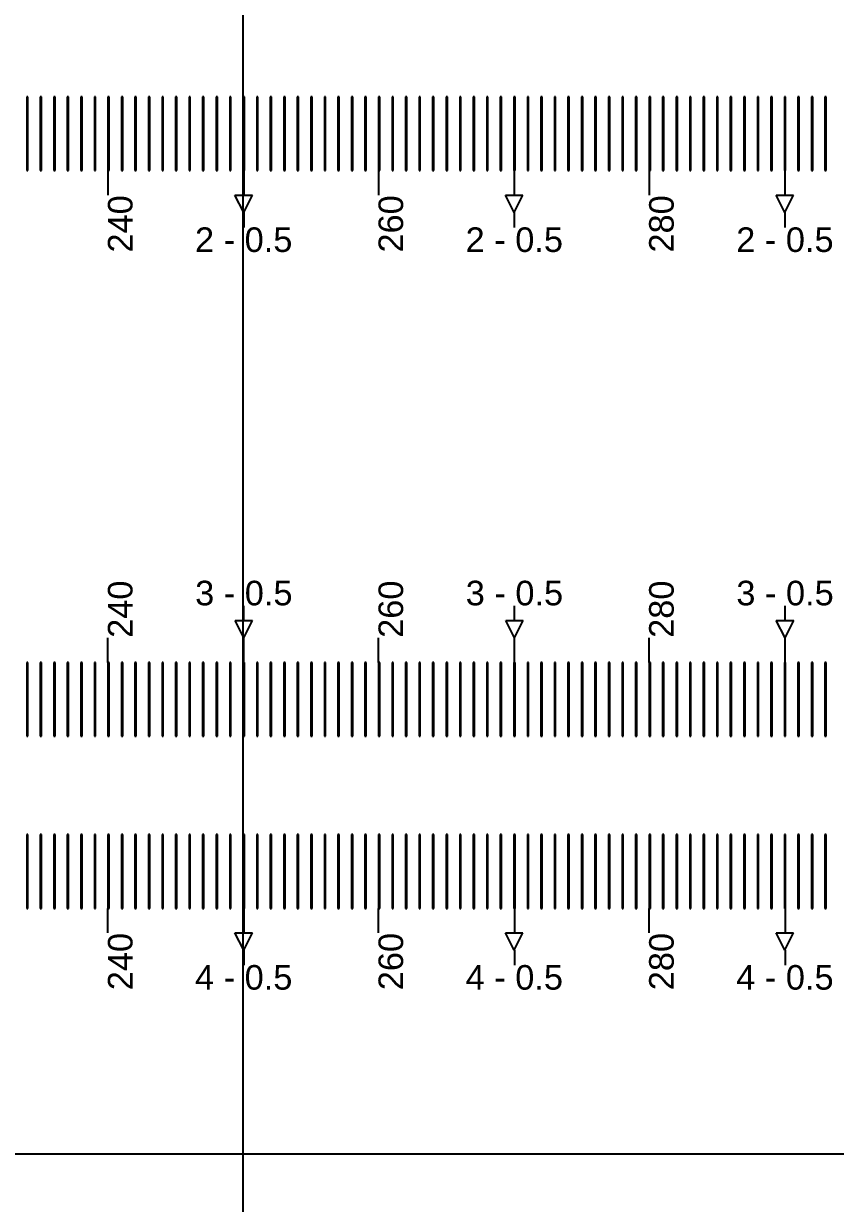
# Model space of a CAD drawing. Extents: x -119394 to 128420, y 74496 to 185496.
# Drawn here: x 42266 to 42596, y 157175.9 to 157655.7 of the extents above; entities that cross this region are included whole.
import ezdxf

# ---------------------------------------------------------------- set-up
doc = ezdxf.new("R2010")
doc.units = 13
doc.layers.add('CL - Label-1', color=120, linetype='Continuous')
doc.layers.add('CL - Label-2', color=132, linetype='Continuous')
doc.layers.add('CL - Sub-Micro', color=7, linetype='Continuous', true_color=0x47d1ff)
doc.styles.get("Standard").update_dxf_attribs({"font": 'arial.ttf'})

msp = doc.modelspace()

# ---------------------------------------------------------------- linework, layer by layer
for p, q in [((42355.29, 156195.86), (42355.29, 158195.86)), ((42300.29, 157595.86), (42300.29, 157585.86)), ((42355.49, 157595.86), (42355.49, 157585.86)), ((42410.29, 157595.86), (42410.29, 157585.86)), ((42465.49, 157595.86), (42465.49, 157585.86)), ((42520.29, 157595.86), (42520.29, 157585.86)), ((42575.49, 157595.86), (42575.49, 157585.86)), ((42355.49, 157578.79), (42355.49, 157572.79)), ((42465.49, 157578.79), (42465.49, 157572.79)), ((42575.49, 157578.79), (42575.49, 157572.79)), ((42355.54, 157412.94), (42355.54, 157418.94)), ((42465.54, 157412.94), (42465.54, 157418.94)), ((42575.54, 157412.94), (42575.54, 157418.94)), ((42300.29, 157395.86), (42300.29, 157405.86)), ((42355.54, 157395.86), (42355.54, 157405.86)), ((42410.29, 157395.86), (42410.29, 157405.86)), ((42465.54, 157395.86), (42465.54, 157405.86)), ((42520.29, 157395.86), (42520.29, 157405.86)), ((42575.54, 157395.86), (42575.54, 157405.86)), ((42300.29, 157285.86), (42300.29, 157295.86)), ((42355.54, 157295.86), (42355.54, 157285.86)), ((42410.29, 157285.86), (42410.29, 157295.86)), ((42465.54, 157295.86), (42465.54, 157285.86)), ((42520.29, 157285.86), (42520.29, 157295.86)), ((42575.54, 157295.86), (42575.54, 157285.86)), ((42355.54, 157278.79), (42355.54, 157272.79)), ((42465.54, 157278.79), (42465.54, 157272.79)), ((42575.54, 157278.79), (42575.54, 157272.79)), ((46680.29, 157195.86), (38030.29, 157195.86))]:
    msp.add_line(p, q)
at = {"layer": 'CL - Label-2'}
for p, q in [((42355.49, 157578.79), (42351.95, 157585.89)), ((42351.95, 157585.89), (42359.02, 157585.89)), ((42355.49, 157578.79), (42359.02, 157585.89)), ((42465.49, 157578.79), (42461.95, 157585.89)), ((42461.95, 157585.89), (42469.02, 157585.89)), ((42465.49, 157578.79), (42469.02, 157585.89)), ((42575.49, 157578.79), (42571.95, 157585.89)), ((42571.95, 157585.89), (42579.02, 157585.89)), ((42575.49, 157578.79), (42579.02, 157585.89)), ((42355.54, 157405.86), (42352, 157412.96)), ((42352, 157412.96), (42359.07, 157412.96)), ((42355.54, 157405.86), (42359.07, 157412.96)), ((42465.54, 157405.86), (42462, 157412.96)), ((42462, 157412.96), (42469.07, 157412.96)), ((42465.54, 157405.86), (42469.07, 157412.96)), ((42575.54, 157405.86), (42572, 157412.96)), ((42572, 157412.96), (42579.07, 157412.96)), ((42575.54, 157405.86), (42579.07, 157412.96)), ((42355.49, 157278.79), (42351.95, 157285.89)), ((42351.95, 157285.89), (42359.02, 157285.89)), ((42355.49, 157278.79), (42359.02, 157285.89)), ((42465.49, 157278.79), (42461.95, 157285.89)), ((42461.95, 157285.89), (42469.02, 157285.89)), ((42465.49, 157278.79), (42469.02, 157285.89)), ((42575.49, 157278.79), (42571.95, 157285.89)), ((42571.95, 157285.89), (42579.02, 157285.89)), ((42575.49, 157278.79), (42579.02, 157285.89))]:
    msp.add_line(p, q, dxfattribs=at)
at = {"layer": 'CL - Sub-Micro'}
for p, q in [((42267.29, 157625.86), (42267.29, 157595.86)), ((42267.79, 157625.86), (42267.29, 157625.86)), ((42267.79, 157595.86), (42267.79, 157625.86)), ((42272.79, 157625.86), (42272.79, 157595.86)), ((42273.29, 157625.86), (42272.79, 157625.86)), ((42273.29, 157595.86), (42273.29, 157625.86)), ((42278.29, 157625.86), (42278.29, 157595.86)), ((42278.79, 157625.86), (42278.29, 157625.86)), ((42278.79, 157595.86), (42278.79, 157625.86)), ((42283.79, 157625.86), (42283.79, 157595.86)), ((42284.29, 157625.86), (42283.79, 157625.86)), ((42284.29, 157595.86), (42284.29, 157625.86)), ((42289.29, 157625.86), (42289.29, 157595.86)), ((42289.79, 157625.86), (42289.29, 157625.86)), ((42289.79, 157595.86), (42289.79, 157625.86)), ((42294.79, 157625.86), (42294.79, 157595.86)), ((42295.29, 157625.86), (42294.79, 157625.86)), ((42295.29, 157595.86), (42295.29, 157625.86)), ((42300.29, 157625.86), (42300.29, 157595.86)), ((42300.79, 157625.86), (42300.29, 157625.86)), ((42300.79, 157595.86), (42300.79, 157625.86)), ((42305.79, 157625.86), (42305.79, 157595.86)), ((42306.29, 157625.86), (42305.79, 157625.86)), ((42306.29, 157595.86), (42306.29, 157625.86)), ((42311.29, 157625.86), (42311.29, 157595.86)), ((42311.79, 157625.86), (42311.29, 157625.86)), ((42311.79, 157595.86), (42311.79, 157625.86)), ((42316.79, 157625.86), (42316.79, 157595.86)), ((42317.29, 157625.86), (42316.79, 157625.86)), ((42317.29, 157595.86), (42317.29, 157625.86)), ((42322.29, 157625.86), (42322.29, 157595.86)), ((42322.79, 157625.86), (42322.29, 157625.86)), ((42322.79, 157595.86), (42322.79, 157625.86)), ((42327.79, 157625.86), (42327.79, 157595.86)), ((42328.29, 157625.86), (42327.79, 157625.86)), ((42328.29, 157595.86), (42328.29, 157625.86)), ((42333.29, 157625.86), (42333.29, 157595.86)), ((42333.79, 157625.86), (42333.29, 157625.86)), ((42333.79, 157595.86), (42333.79, 157625.86)), ((42338.79, 157625.86), (42338.79, 157595.86)), ((42339.29, 157625.86), (42338.79, 157625.86)), ((42339.29, 157595.86), (42339.29, 157625.86)), ((42344.29, 157625.86), (42344.29, 157595.86)), ((42344.79, 157625.86), (42344.29, 157625.86)), ((42344.79, 157595.86), (42344.79, 157625.86)), ((42349.79, 157625.86), (42349.79, 157595.86)), ((42350.29, 157625.86), (42349.79, 157625.86)), ((42350.29, 157595.86), (42350.29, 157625.86)), ((42355.29, 157625.86), (42355.29, 157595.86)), ((42355.79, 157625.86), (42355.29, 157625.86)), ((42355.79, 157595.86), (42355.79, 157625.86)), ((42360.79, 157625.86), (42360.79, 157595.86)), ((42361.29, 157625.86), (42360.79, 157625.86)), ((42361.29, 157595.86), (42361.29, 157625.86)), ((42366.29, 157625.86), (42366.29, 157595.86)), ((42366.79, 157625.86), (42366.29, 157625.86)), ((42366.79, 157595.86), (42366.79, 157625.86)), ((42371.79, 157625.86), (42371.79, 157595.86)), ((42372.29, 157625.86), (42371.79, 157625.86)), ((42372.29, 157595.86), (42372.29, 157625.86)), ((42377.29, 157625.86), (42377.29, 157595.86)), ((42377.79, 157625.86), (42377.29, 157625.86)), ((42377.79, 157595.86), (42377.79, 157625.86)), ((42382.79, 157625.86), (42382.79, 157595.86)), ((42383.29, 157625.86), (42382.79, 157625.86)), ((42383.29, 157595.86), (42383.29, 157625.86)), ((42388.29, 157625.86), (42388.29, 157595.86)), ((42388.79, 157625.86), (42388.29, 157625.86)), ((42388.79, 157595.86), (42388.79, 157625.86)), ((42393.79, 157625.86), (42393.79, 157595.86)), ((42394.29, 157625.86), (42393.79, 157625.86)), ((42394.29, 157595.86), (42394.29, 157625.86)), ((42399.29, 157625.86), (42399.29, 157595.86)), ((42399.79, 157625.86), (42399.29, 157625.86)), ((42399.79, 157595.86), (42399.79, 157625.86)), ((42404.79, 157625.86), (42404.79, 157595.86)), ((42405.29, 157625.86), (42404.79, 157625.86)), ((42405.29, 157595.86), (42405.29, 157625.86)), ((42410.29, 157625.86), (42410.29, 157595.86)), ((42410.79, 157625.86), (42410.29, 157625.86)), ((42410.79, 157595.86), (42410.79, 157625.86)), ((42415.79, 157625.86), (42415.79, 157595.86)), ((42416.29, 157625.86), (42415.79, 157625.86)), ((42416.29, 157595.86), (42416.29, 157625.86)), ((42421.29, 157625.86), (42421.29, 157595.86)), ((42421.79, 157625.86), (42421.29, 157625.86)), ((42421.79, 157595.86), (42421.79, 157625.86)), ((42426.79, 157625.86), (42426.79, 157595.86)), ((42427.29, 157625.86), (42426.79, 157625.86)), ((42427.29, 157595.86), (42427.29, 157625.86)), ((42432.29, 157625.86), (42432.29, 157595.86)), ((42432.79, 157625.86), (42432.29, 157625.86)), ((42432.79, 157595.86), (42432.79, 157625.86)), ((42437.79, 157625.86), (42437.79, 157595.86)), ((42438.29, 157625.86), (42437.79, 157625.86)), ((42438.29, 157595.86), (42438.29, 157625.86)), ((42443.29, 157625.86), (42443.29, 157595.86)), ((42443.79, 157625.86), (42443.29, 157625.86)), ((42443.79, 157595.86), (42443.79, 157625.86)), ((42448.79, 157625.86), (42448.79, 157595.86)), ((42449.29, 157625.86), (42448.79, 157625.86)), ((42449.29, 157595.86), (42449.29, 157625.86)), ((42454.29, 157625.86), (42454.29, 157595.86)), ((42454.79, 157625.86), (42454.29, 157625.86)), ((42454.79, 157595.86), (42454.79, 157625.86)), ((42459.79, 157625.86), (42459.79, 157595.86)), ((42460.29, 157625.86), (42459.79, 157625.86)), ((42460.29, 157595.86), (42460.29, 157625.86)), ((42465.29, 157625.86), (42465.29, 157595.86)), ((42465.79, 157625.86), (42465.29, 157625.86)), ((42465.79, 157595.86), (42465.79, 157625.86)), ((42470.79, 157625.86), (42470.79, 157595.86)), ((42471.29, 157625.86), (42470.79, 157625.86)), ((42471.29, 157595.86), (42471.29, 157625.86)), ((42476.29, 157625.86), (42476.29, 157595.86)), ((42476.79, 157625.86), (42476.29, 157625.86)), ((42476.79, 157595.86), (42476.79, 157625.86)), ((42481.79, 157625.86), (42481.79, 157595.86)), ((42482.29, 157625.86), (42481.79, 157625.86)), ((42482.29, 157595.86), (42482.29, 157625.86)), ((42487.29, 157625.86), (42487.29, 157595.86)), ((42487.79, 157625.86), (42487.29, 157625.86)), ((42487.79, 157595.86), (42487.79, 157625.86)), ((42492.79, 157625.86), (42492.79, 157595.86)), ((42493.29, 157625.86), (42492.79, 157625.86)), ((42493.29, 157595.86), (42493.29, 157625.86)), ((42498.29, 157625.86), (42498.29, 157595.86)), ((42498.79, 157625.86), (42498.29, 157625.86)), ((42498.79, 157595.86), (42498.79, 157625.86)), ((42503.79, 157625.86), (42503.79, 157595.86)), ((42504.29, 157625.86), (42503.79, 157625.86)), ((42504.29, 157595.86), (42504.29, 157625.86)), ((42509.29, 157625.86), (42509.29, 157595.86)), ((42509.79, 157625.86), (42509.29, 157625.86)), ((42509.79, 157595.86), (42509.79, 157625.86)), ((42514.79, 157625.86), (42514.79, 157595.86)), ((42515.29, 157625.86), (42514.79, 157625.86)), ((42515.29, 157595.86), (42515.29, 157625.86)), ((42520.29, 157625.86), (42520.29, 157595.86)), ((42520.79, 157625.86), (42520.29, 157625.86)), ((42520.79, 157595.86), (42520.79, 157625.86)), ((42525.79, 157625.86), (42525.79, 157595.86)), ((42526.29, 157625.86), (42525.79, 157625.86)), ((42526.29, 157595.86), (42526.29, 157625.86)), ((42531.29, 157625.86), (42531.29, 157595.86)), ((42531.79, 157625.86), (42531.29, 157625.86)), ((42531.79, 157595.86), (42531.79, 157625.86)), ((42536.79, 157625.86), (42536.79, 157595.86)), ((42537.29, 157625.86), (42536.79, 157625.86)), ((42537.29, 157595.86), (42537.29, 157625.86)), ((42542.29, 157625.86), (42542.29, 157595.86)), ((42542.79, 157625.86), (42542.29, 157625.86)), ((42542.79, 157595.86), (42542.79, 157625.86)), ((42547.79, 157625.86), (42547.79, 157595.86)), ((42548.29, 157625.86), (42547.79, 157625.86)), ((42548.29, 157595.86), (42548.29, 157625.86)), ((42553.29, 157625.86), (42553.29, 157595.86)), ((42553.79, 157625.86), (42553.29, 157625.86)), ((42553.79, 157595.86), (42553.79, 157625.86)), ((42558.79, 157625.86), (42558.79, 157595.86)), ((42559.29, 157625.86), (42558.79, 157625.86)), ((42559.29, 157595.86), (42559.29, 157625.86)), ((42564.29, 157625.86), (42564.29, 157595.86)), ((42564.79, 157625.86), (42564.29, 157625.86)), ((42564.79, 157595.86), (42564.79, 157625.86)), ((42569.79, 157625.86), (42569.79, 157595.86)), ((42570.29, 157625.86), (42569.79, 157625.86)), ((42570.29, 157595.86), (42570.29, 157625.86)), ((42575.29, 157625.86), (42575.29, 157595.86)), ((42575.79, 157625.86), (42575.29, 157625.86)), ((42575.79, 157595.86), (42575.79, 157625.86)), ((42580.79, 157625.86), (42580.79, 157595.86)), ((42581.29, 157625.86), (42580.79, 157625.86)), ((42581.29, 157595.86), (42581.29, 157625.86)), ((42586.29, 157625.86), (42586.29, 157595.86)), ((42586.79, 157625.86), (42586.29, 157625.86)), ((42586.79, 157595.86), (42586.79, 157625.86)), ((42591.79, 157625.86), (42591.79, 157595.86)), ((42592.29, 157625.86), (42591.79, 157625.86)), ((42592.29, 157595.86), (42592.29, 157625.86)), ((42267.29, 157595.86), (42267.79, 157595.86)), ((42272.79, 157595.86), (42273.29, 157595.86)), ((42278.29, 157595.86), (42278.79, 157595.86)), ((42283.79, 157595.86), (42284.29, 157595.86)), ((42289.29, 157595.86), (42289.79, 157595.86)), ((42294.79, 157595.86), (42295.29, 157595.86)), ((42300.29, 157595.86), (42300.79, 157595.86)), ((42305.79, 157595.86), (42306.29, 157595.86)), ((42311.29, 157595.86), (42311.79, 157595.86)), ((42316.79, 157595.86), (42317.29, 157595.86)), ((42322.29, 157595.86), (42322.79, 157595.86)), ((42327.79, 157595.86), (42328.29, 157595.86)), ((42333.29, 157595.86), (42333.79, 157595.86)), ((42338.79, 157595.86), (42339.29, 157595.86)), ((42344.29, 157595.86), (42344.79, 157595.86)), ((42349.79, 157595.86), (42350.29, 157595.86)), ((42355.29, 157595.86), (42355.79, 157595.86)), ((42360.79, 157595.86), (42361.29, 157595.86)), ((42366.29, 157595.86), (42366.79, 157595.86)), ((42371.79, 157595.86), (42372.29, 157595.86)), ((42377.29, 157595.86), (42377.79, 157595.86)), ((42382.79, 157595.86), (42383.29, 157595.86)), ((42388.29, 157595.86), (42388.79, 157595.86)), ((42393.79, 157595.86), (42394.29, 157595.86)), ((42399.29, 157595.86), (42399.79, 157595.86)), ((42404.79, 157595.86), (42405.29, 157595.86)), ((42410.29, 157595.86), (42410.79, 157595.86)), ((42415.79, 157595.86), (42416.29, 157595.86)), ((42421.29, 157595.86), (42421.79, 157595.86)), ((42426.79, 157595.86), (42427.29, 157595.86)), ((42432.29, 157595.86), (42432.79, 157595.86)), ((42437.79, 157595.86), (42438.29, 157595.86)), ((42443.29, 157595.86), (42443.79, 157595.86)), ((42448.79, 157595.86), (42449.29, 157595.86)), ((42454.29, 157595.86), (42454.79, 157595.86)), ((42459.79, 157595.86), (42460.29, 157595.86)), ((42465.29, 157595.86), (42465.79, 157595.86)), ((42470.79, 157595.86), (42471.29, 157595.86)), ((42476.29, 157595.86), (42476.79, 157595.86)), ((42481.79, 157595.86), (42482.29, 157595.86)), ((42487.29, 157595.86), (42487.79, 157595.86)), ((42492.79, 157595.86), (42493.29, 157595.86)), ((42498.29, 157595.86), (42498.79, 157595.86)), ((42503.79, 157595.86), (42504.29, 157595.86)), ((42509.29, 157595.86), (42509.79, 157595.86)), ((42514.79, 157595.86), (42515.29, 157595.86)), ((42520.29, 157595.86), (42520.79, 157595.86)), ((42525.79, 157595.86), (42526.29, 157595.86)), ((42531.29, 157595.86), (42531.79, 157595.86)), ((42536.79, 157595.86), (42537.29, 157595.86)), ((42542.29, 157595.86), (42542.79, 157595.86)), ((42547.79, 157595.86), (42548.29, 157595.86)), ((42553.29, 157595.86), (42553.79, 157595.86)), ((42558.79, 157595.86), (42559.29, 157595.86)), ((42564.29, 157595.86), (42564.79, 157595.86)), ((42569.79, 157595.86), (42570.29, 157595.86)), ((42575.29, 157595.86), (42575.79, 157595.86)), ((42580.79, 157595.86), (42581.29, 157595.86)), ((42586.29, 157595.86), (42586.79, 157595.86)), ((42591.79, 157595.86), (42592.29, 157595.86)), ((42267.29, 157395.86), (42267.29, 157365.86)), ((42267.79, 157395.86), (42267.29, 157395.86)), ((42267.79, 157365.86), (42267.79, 157395.86)), ((42272.79, 157395.86), (42272.79, 157365.86)), ((42273.29, 157395.86), (42272.79, 157395.86)), ((42273.29, 157365.86), (42273.29, 157395.86)), ((42278.29, 157395.86), (42278.29, 157365.86)), ((42278.79, 157395.86), (42278.29, 157395.86)), ((42278.79, 157365.86), (42278.79, 157395.86)), ((42283.79, 157395.86), (42283.79, 157365.86)), ((42284.29, 157395.86), (42283.79, 157395.86)), ((42284.29, 157365.86), (42284.29, 157395.86)), ((42289.29, 157395.86), (42289.29, 157365.86)), ((42289.79, 157395.86), (42289.29, 157395.86)), ((42289.79, 157365.86), (42289.79, 157395.86)), ((42294.79, 157395.86), (42294.79, 157365.86)), ((42295.29, 157395.86), (42294.79, 157395.86)), ((42295.29, 157365.86), (42295.29, 157395.86)), ((42300.29, 157395.86), (42300.29, 157365.86)), ((42300.79, 157395.86), (42300.29, 157395.86)), ((42300.79, 157365.86), (42300.79, 157395.86)), ((42305.79, 157395.86), (42305.79, 157365.86)), ((42306.29, 157395.86), (42305.79, 157395.86)), ((42306.29, 157365.86), (42306.29, 157395.86)), ((42311.29, 157395.86), (42311.29, 157365.86)), ((42311.79, 157395.86), (42311.29, 157395.86)), ((42311.79, 157365.86), (42311.79, 157395.86)), ((42316.79, 157395.86), (42316.79, 157365.86)), ((42317.29, 157395.86), (42316.79, 157395.86)), ((42317.29, 157365.86), (42317.29, 157395.86)), ((42322.29, 157395.86), (42322.29, 157365.86)), ((42322.79, 157395.86), (42322.29, 157395.86)), ((42322.79, 157365.86), (42322.79, 157395.86)), ((42327.79, 157395.86), (42327.79, 157365.86)), ((42328.29, 157395.86), (42327.79, 157395.86)), ((42328.29, 157365.86), (42328.29, 157395.86)), ((42333.29, 157395.86), (42333.29, 157365.86)), ((42333.79, 157395.86), (42333.29, 157395.86)), ((42333.79, 157365.86), (42333.79, 157395.86)), ((42338.79, 157395.86), (42338.79, 157365.86)), ((42339.29, 157395.86), (42338.79, 157395.86)), ((42339.29, 157365.86), (42339.29, 157395.86)), ((42344.29, 157395.86), (42344.29, 157365.86)), ((42344.79, 157395.86), (42344.29, 157395.86)), ((42344.79, 157365.86), (42344.79, 157395.86)), ((42349.79, 157395.86), (42349.79, 157365.86)), ((42350.29, 157395.86), (42349.79, 157395.86)), ((42350.29, 157365.86), (42350.29, 157395.86)), ((42355.29, 157395.86), (42355.29, 157365.86)), ((42355.79, 157395.86), (42355.29, 157395.86)), ((42355.79, 157365.86), (42355.79, 157395.86)), ((42360.79, 157395.86), (42360.79, 157365.86)), ((42361.29, 157395.86), (42360.79, 157395.86)), ((42361.29, 157365.86), (42361.29, 157395.86)), ((42366.29, 157395.86), (42366.29, 157365.86)), ((42366.79, 157395.86), (42366.29, 157395.86)), ((42366.79, 157365.86), (42366.79, 157395.86)), ((42371.79, 157395.86), (42371.79, 157365.86)), ((42372.29, 157395.86), (42371.79, 157395.86)), ((42372.29, 157365.86), (42372.29, 157395.86)), ((42377.29, 157395.86), (42377.29, 157365.86)), ((42377.79, 157395.86), (42377.29, 157395.86)), ((42377.79, 157365.86), (42377.79, 157395.86)), ((42382.79, 157395.86), (42382.79, 157365.86)), ((42383.29, 157395.86), (42382.79, 157395.86)), ((42383.29, 157365.86), (42383.29, 157395.86)), ((42388.29, 157395.86), (42388.29, 157365.86)), ((42388.79, 157395.86), (42388.29, 157395.86)), ((42388.79, 157365.86), (42388.79, 157395.86)), ((42393.79, 157395.86), (42393.79, 157365.86)), ((42394.29, 157395.86), (42393.79, 157395.86)), ((42394.29, 157365.86), (42394.29, 157395.86)), ((42399.29, 157395.86), (42399.29, 157365.86)), ((42399.79, 157395.86), (42399.29, 157395.86)), ((42399.79, 157365.86), (42399.79, 157395.86)), ((42404.79, 157395.86), (42404.79, 157365.86)), ((42405.29, 157395.86), (42404.79, 157395.86)), ((42405.29, 157365.86), (42405.29, 157395.86)), ((42410.29, 157395.86), (42410.29, 157365.86)), ((42410.79, 157395.86), (42410.29, 157395.86)), ((42410.79, 157365.86), (42410.79, 157395.86)), ((42415.79, 157395.86), (42415.79, 157365.86)), ((42416.29, 157395.86), (42415.79, 157395.86)), ((42416.29, 157365.86), (42416.29, 157395.86)), ((42421.29, 157395.86), (42421.29, 157365.86)), ((42421.79, 157395.86), (42421.29, 157395.86)), ((42421.79, 157365.86), (42421.79, 157395.86)), ((42426.79, 157395.86), (42426.79, 157365.86)), ((42427.29, 157395.86), (42426.79, 157395.86)), ((42427.29, 157365.86), (42427.29, 157395.86)), ((42432.29, 157395.86), (42432.29, 157365.86)), ((42432.79, 157395.86), (42432.29, 157395.86)), ((42432.79, 157365.86), (42432.79, 157395.86)), ((42437.79, 157395.86), (42437.79, 157365.86)), ((42438.29, 157395.86), (42437.79, 157395.86)), ((42438.29, 157365.86), (42438.29, 157395.86)), ((42443.29, 157395.86), (42443.29, 157365.86)), ((42443.79, 157395.86), (42443.29, 157395.86)), ((42443.79, 157365.86), (42443.79, 157395.86)), ((42448.79, 157395.86), (42448.79, 157365.86)), ((42449.29, 157395.86), (42448.79, 157395.86)), ((42449.29, 157365.86), (42449.29, 157395.86)), ((42454.29, 157395.86), (42454.29, 157365.86)), ((42454.79, 157395.86), (42454.29, 157395.86)), ((42454.79, 157365.86), (42454.79, 157395.86)), ((42459.79, 157395.86), (42459.79, 157365.86)), ((42460.29, 157395.86), (42459.79, 157395.86)), ((42460.29, 157365.86), (42460.29, 157395.86)), ((42465.29, 157395.86), (42465.29, 157365.86)), ((42465.79, 157395.86), (42465.29, 157395.86)), ((42465.79, 157365.86), (42465.79, 157395.86)), ((42470.79, 157395.86), (42470.79, 157365.86)), ((42471.29, 157395.86), (42470.79, 157395.86)), ((42471.29, 157365.86), (42471.29, 157395.86)), ((42476.29, 157395.86), (42476.29, 157365.86)), ((42476.79, 157395.86), (42476.29, 157395.86)), ((42476.79, 157365.86), (42476.79, 157395.86)), ((42481.79, 157395.86), (42481.79, 157365.86)), ((42482.29, 157395.86), (42481.79, 157395.86)), ((42482.29, 157365.86), (42482.29, 157395.86)), ((42487.29, 157395.86), (42487.29, 157365.86)), ((42487.79, 157395.86), (42487.29, 157395.86)), ((42487.79, 157365.86), (42487.79, 157395.86)), ((42492.79, 157395.86), (42492.79, 157365.86)), ((42493.29, 157395.86), (42492.79, 157395.86)), ((42493.29, 157365.86), (42493.29, 157395.86)), ((42498.29, 157395.86), (42498.29, 157365.86)), ((42498.79, 157395.86), (42498.29, 157395.86)), ((42498.79, 157365.86), (42498.79, 157395.86)), ((42503.79, 157395.86), (42503.79, 157365.86)), ((42504.29, 157395.86), (42503.79, 157395.86)), ((42504.29, 157365.86), (42504.29, 157395.86)), ((42509.29, 157395.86), (42509.29, 157365.86)), ((42509.79, 157395.86), (42509.29, 157395.86)), ((42509.79, 157365.86), (42509.79, 157395.86)), ((42514.79, 157395.86), (42514.79, 157365.86)), ((42515.29, 157395.86), (42514.79, 157395.86)), ((42515.29, 157365.86), (42515.29, 157395.86)), ((42520.29, 157395.86), (42520.29, 157365.86)), ((42520.79, 157395.86), (42520.29, 157395.86)), ((42520.79, 157365.86), (42520.79, 157395.86)), ((42525.79, 157395.86), (42525.79, 157365.86)), ((42526.29, 157395.86), (42525.79, 157395.86)), ((42526.29, 157365.86), (42526.29, 157395.86)), ((42531.29, 157395.86), (42531.29, 157365.86)), ((42531.79, 157395.86), (42531.29, 157395.86)), ((42531.79, 157365.86), (42531.79, 157395.86)), ((42536.79, 157395.86), (42536.79, 157365.86)), ((42537.29, 157395.86), (42536.79, 157395.86)), ((42537.29, 157365.86), (42537.29, 157395.86)), ((42542.29, 157395.86), (42542.29, 157365.86)), ((42542.79, 157395.86), (42542.29, 157395.86)), ((42542.79, 157365.86), (42542.79, 157395.86)), ((42547.79, 157395.86), (42547.79, 157365.86)), ((42548.29, 157395.86), (42547.79, 157395.86)), ((42548.29, 157365.86), (42548.29, 157395.86)), ((42553.29, 157395.86), (42553.29, 157365.86)), ((42553.79, 157395.86), (42553.29, 157395.86)), ((42553.79, 157365.86), (42553.79, 157395.86)), ((42558.79, 157395.86), (42558.79, 157365.86)), ((42559.29, 157395.86), (42558.79, 157395.86)), ((42559.29, 157365.86), (42559.29, 157395.86)), ((42564.29, 157395.86), (42564.29, 157365.86)), ((42564.79, 157395.86), (42564.29, 157395.86)), ((42564.79, 157365.86), (42564.79, 157395.86)), ((42569.79, 157395.86), (42569.79, 157365.86)), ((42570.29, 157395.86), (42569.79, 157395.86)), ((42570.29, 157365.86), (42570.29, 157395.86)), ((42575.29, 157395.86), (42575.29, 157365.86)), ((42575.79, 157395.86), (42575.29, 157395.86)), ((42575.79, 157365.86), (42575.79, 157395.86)), ((42580.79, 157395.86), (42580.79, 157365.86)), ((42581.29, 157395.86), (42580.79, 157395.86)), ((42581.29, 157365.86), (42581.29, 157395.86)), ((42586.29, 157395.86), (42586.29, 157365.86)), ((42586.79, 157395.86), (42586.29, 157395.86)), ((42586.79, 157365.86), (42586.79, 157395.86)), ((42591.79, 157395.86), (42591.79, 157365.86)), ((42592.29, 157395.86), (42591.79, 157395.86)), ((42592.29, 157365.86), (42592.29, 157395.86)), ((42267.29, 157365.86), (42267.79, 157365.86)), ((42272.79, 157365.86), (42273.29, 157365.86)), ((42278.29, 157365.86), (42278.79, 157365.86)), ((42283.79, 157365.86), (42284.29, 157365.86)), ((42289.29, 157365.86), (42289.79, 157365.86)), ((42294.79, 157365.86), (42295.29, 157365.86)), ((42300.29, 157365.86), (42300.79, 157365.86)), ((42305.79, 157365.86), (42306.29, 157365.86)), ((42311.29, 157365.86), (42311.79, 157365.86)), ((42316.79, 157365.86), (42317.29, 157365.86)), ((42322.29, 157365.86), (42322.79, 157365.86)), ((42327.79, 157365.86), (42328.29, 157365.86)), ((42333.29, 157365.86), (42333.79, 157365.86)), ((42338.79, 157365.86), (42339.29, 157365.86)), ((42344.29, 157365.86), (42344.79, 157365.86)), ((42349.79, 157365.86), (42350.29, 157365.86)), ((42355.29, 157365.86), (42355.79, 157365.86)), ((42360.79, 157365.86), (42361.29, 157365.86)), ((42366.29, 157365.86), (42366.79, 157365.86)), ((42371.79, 157365.86), (42372.29, 157365.86)), ((42377.29, 157365.86), (42377.79, 157365.86)), ((42382.79, 157365.86), (42383.29, 157365.86)), ((42388.29, 157365.86), (42388.79, 157365.86)), ((42393.79, 157365.86), (42394.29, 157365.86)), ((42399.29, 157365.86), (42399.79, 157365.86)), ((42404.79, 157365.86), (42405.29, 157365.86)), ((42410.29, 157365.86), (42410.79, 157365.86)), ((42415.79, 157365.86), (42416.29, 157365.86)), ((42421.29, 157365.86), (42421.79, 157365.86)), ((42426.79, 157365.86), (42427.29, 157365.86)), ((42432.29, 157365.86), (42432.79, 157365.86)), ((42437.79, 157365.86), (42438.29, 157365.86)), ((42443.29, 157365.86), (42443.79, 157365.86)), ((42448.79, 157365.86), (42449.29, 157365.86)), ((42454.29, 157365.86), (42454.79, 157365.86)), ((42459.79, 157365.86), (42460.29, 157365.86)), ((42465.29, 157365.86), (42465.79, 157365.86)), ((42470.79, 157365.86), (42471.29, 157365.86)), ((42476.29, 157365.86), (42476.79, 157365.86)), ((42481.79, 157365.86), (42482.29, 157365.86)), ((42487.29, 157365.86), (42487.79, 157365.86)), ((42492.79, 157365.86), (42493.29, 157365.86)), ((42498.29, 157365.86), (42498.79, 157365.86)), ((42503.79, 157365.86), (42504.29, 157365.86)), ((42509.29, 157365.86), (42509.79, 157365.86)), ((42514.79, 157365.86), (42515.29, 157365.86)), ((42520.29, 157365.86), (42520.79, 157365.86)), ((42525.79, 157365.86), (42526.29, 157365.86)), ((42531.29, 157365.86), (42531.79, 157365.86)), ((42536.79, 157365.86), (42537.29, 157365.86)), ((42542.29, 157365.86), (42542.79, 157365.86)), ((42547.79, 157365.86), (42548.29, 157365.86)), ((42553.29, 157365.86), (42553.79, 157365.86)), ((42558.79, 157365.86), (42559.29, 157365.86)), ((42564.29, 157365.86), (42564.79, 157365.86)), ((42569.79, 157365.86), (42570.29, 157365.86)), ((42575.29, 157365.86), (42575.79, 157365.86)), ((42580.79, 157365.86), (42581.29, 157365.86)), ((42586.29, 157365.86), (42586.79, 157365.86)), ((42591.79, 157365.86), (42592.29, 157365.86)), ((42267.29, 157325.86), (42267.29, 157295.86)), ((42267.79, 157325.86), (42267.29, 157325.86)), ((42267.79, 157295.86), (42267.79, 157325.86)), ((42272.79, 157325.86), (42272.79, 157295.86)), ((42273.29, 157325.86), (42272.79, 157325.86)), ((42273.29, 157295.86), (42273.29, 157325.86)), ((42278.29, 157325.86), (42278.29, 157295.86)), ((42278.79, 157325.86), (42278.29, 157325.86)), ((42278.79, 157295.86), (42278.79, 157325.86)), ((42283.79, 157325.86), (42283.79, 157295.86)), ((42284.29, 157325.86), (42283.79, 157325.86)), ((42284.29, 157295.86), (42284.29, 157325.86)), ((42289.29, 157325.86), (42289.29, 157295.86)), ((42289.79, 157325.86), (42289.29, 157325.86)), ((42289.79, 157295.86), (42289.79, 157325.86)), ((42294.79, 157325.86), (42294.79, 157295.86)), ((42295.29, 157325.86), (42294.79, 157325.86)), ((42295.29, 157295.86), (42295.29, 157325.86)), ((42300.29, 157325.86), (42300.29, 157295.86)), ((42300.79, 157325.86), (42300.29, 157325.86)), ((42300.79, 157295.86), (42300.79, 157325.86)), ((42305.79, 157325.86), (42305.79, 157295.86)), ((42306.29, 157325.86), (42305.79, 157325.86)), ((42306.29, 157295.86), (42306.29, 157325.86)), ((42311.29, 157325.86), (42311.29, 157295.86)), ((42311.79, 157325.86), (42311.29, 157325.86)), ((42311.79, 157295.86), (42311.79, 157325.86)), ((42316.79, 157325.86), (42316.79, 157295.86)), ((42317.29, 157325.86), (42316.79, 157325.86)), ((42317.29, 157295.86), (42317.29, 157325.86)), ((42322.29, 157325.86), (42322.29, 157295.86)), ((42322.79, 157325.86), (42322.29, 157325.86)), ((42322.79, 157295.86), (42322.79, 157325.86)), ((42327.79, 157325.86), (42327.79, 157295.86)), ((42328.29, 157325.86), (42327.79, 157325.86)), ((42328.29, 157295.86), (42328.29, 157325.86)), ((42333.29, 157325.86), (42333.29, 157295.86)), ((42333.79, 157325.86), (42333.29, 157325.86)), ((42333.79, 157295.86), (42333.79, 157325.86)), ((42338.79, 157325.86), (42338.79, 157295.86)), ((42339.29, 157325.86), (42338.79, 157325.86)), ((42339.29, 157295.86), (42339.29, 157325.86)), ((42344.29, 157325.86), (42344.29, 157295.86)), ((42344.79, 157325.86), (42344.29, 157325.86)), ((42344.79, 157295.86), (42344.79, 157325.86)), ((42349.79, 157325.86), (42349.79, 157295.86)), ((42350.29, 157325.86), (42349.79, 157325.86)), ((42350.29, 157295.86), (42350.29, 157325.86)), ((42355.29, 157325.86), (42355.29, 157295.86)), ((42355.79, 157325.86), (42355.29, 157325.86)), ((42355.79, 157295.86), (42355.79, 157325.86)), ((42360.79, 157325.86), (42360.79, 157295.86)), ((42361.29, 157325.86), (42360.79, 157325.86)), ((42361.29, 157295.86), (42361.29, 157325.86)), ((42366.29, 157325.86), (42366.29, 157295.86)), ((42366.79, 157325.86), (42366.29, 157325.86)), ((42366.79, 157295.86), (42366.79, 157325.86)), ((42371.79, 157325.86), (42371.79, 157295.86)), ((42372.29, 157325.86), (42371.79, 157325.86)), ((42372.29, 157295.86), (42372.29, 157325.86)), ((42377.29, 157325.86), (42377.29, 157295.86)), ((42377.79, 157325.86), (42377.29, 157325.86)), ((42377.79, 157295.86), (42377.79, 157325.86)), ((42382.79, 157325.86), (42382.79, 157295.86)), ((42383.29, 157325.86), (42382.79, 157325.86)), ((42383.29, 157295.86), (42383.29, 157325.86)), ((42388.29, 157325.86), (42388.29, 157295.86)), ((42388.79, 157325.86), (42388.29, 157325.86)), ((42388.79, 157295.86), (42388.79, 157325.86)), ((42393.79, 157325.86), (42393.79, 157295.86)), ((42394.29, 157325.86), (42393.79, 157325.86)), ((42394.29, 157295.86), (42394.29, 157325.86)), ((42399.29, 157325.86), (42399.29, 157295.86)), ((42399.79, 157325.86), (42399.29, 157325.86)), ((42399.79, 157295.86), (42399.79, 157325.86)), ((42404.79, 157325.86), (42404.79, 157295.86)), ((42405.29, 157325.86), (42404.79, 157325.86)), ((42405.29, 157295.86), (42405.29, 157325.86)), ((42410.29, 157325.86), (42410.29, 157295.86)), ((42410.79, 157325.86), (42410.29, 157325.86)), ((42410.79, 157295.86), (42410.79, 157325.86)), ((42415.79, 157325.86), (42415.79, 157295.86)), ((42416.29, 157325.86), (42415.79, 157325.86)), ((42416.29, 157295.86), (42416.29, 157325.86)), ((42421.29, 157325.86), (42421.29, 157295.86)), ((42421.79, 157325.86), (42421.29, 157325.86)), ((42421.79, 157295.86), (42421.79, 157325.86)), ((42426.79, 157325.86), (42426.79, 157295.86)), ((42427.29, 157325.86), (42426.79, 157325.86)), ((42427.29, 157295.86), (42427.29, 157325.86)), ((42432.29, 157325.86), (42432.29, 157295.86)), ((42432.79, 157325.86), (42432.29, 157325.86)), ((42432.79, 157295.86), (42432.79, 157325.86)), ((42437.79, 157325.86), (42437.79, 157295.86)), ((42438.29, 157325.86), (42437.79, 157325.86)), ((42438.29, 157295.86), (42438.29, 157325.86)), ((42443.29, 157325.86), (42443.29, 157295.86)), ((42443.79, 157325.86), (42443.29, 157325.86)), ((42443.79, 157295.86), (42443.79, 157325.86)), ((42448.79, 157325.86), (42448.79, 157295.86)), ((42449.29, 157325.86), (42448.79, 157325.86)), ((42449.29, 157295.86), (42449.29, 157325.86)), ((42454.29, 157325.86), (42454.29, 157295.86)), ((42454.79, 157325.86), (42454.29, 157325.86)), ((42454.79, 157295.86), (42454.79, 157325.86)), ((42459.79, 157325.86), (42459.79, 157295.86)), ((42460.29, 157325.86), (42459.79, 157325.86)), ((42460.29, 157295.86), (42460.29, 157325.86)), ((42465.29, 157325.86), (42465.29, 157295.86)), ((42465.79, 157325.86), (42465.29, 157325.86)), ((42465.79, 157295.86), (42465.79, 157325.86)), ((42470.79, 157325.86), (42470.79, 157295.86)), ((42471.29, 157325.86), (42470.79, 157325.86)), ((42471.29, 157295.86), (42471.29, 157325.86)), ((42476.29, 157325.86), (42476.29, 157295.86)), ((42476.79, 157325.86), (42476.29, 157325.86)), ((42476.79, 157295.86), (42476.79, 157325.86)), ((42481.79, 157325.86), (42481.79, 157295.86)), ((42482.29, 157325.86), (42481.79, 157325.86)), ((42482.29, 157295.86), (42482.29, 157325.86)), ((42487.29, 157325.86), (42487.29, 157295.86)), ((42487.79, 157325.86), (42487.29, 157325.86)), ((42487.79, 157295.86), (42487.79, 157325.86)), ((42492.79, 157325.86), (42492.79, 157295.86)), ((42493.29, 157325.86), (42492.79, 157325.86)), ((42493.29, 157295.86), (42493.29, 157325.86)), ((42498.29, 157325.86), (42498.29, 157295.86)), ((42498.79, 157325.86), (42498.29, 157325.86)), ((42498.79, 157295.86), (42498.79, 157325.86)), ((42503.79, 157325.86), (42503.79, 157295.86)), ((42504.29, 157325.86), (42503.79, 157325.86)), ((42504.29, 157295.86), (42504.29, 157325.86)), ((42509.29, 157325.86), (42509.29, 157295.86)), ((42509.79, 157325.86), (42509.29, 157325.86)), ((42509.79, 157295.86), (42509.79, 157325.86)), ((42514.79, 157325.86), (42514.79, 157295.86)), ((42515.29, 157325.86), (42514.79, 157325.86)), ((42515.29, 157295.86), (42515.29, 157325.86)), ((42520.29, 157325.86), (42520.29, 157295.86)), ((42520.79, 157325.86), (42520.29, 157325.86)), ((42520.79, 157295.86), (42520.79, 157325.86)), ((42525.79, 157325.86), (42525.79, 157295.86)), ((42526.29, 157325.86), (42525.79, 157325.86)), ((42526.29, 157295.86), (42526.29, 157325.86)), ((42531.29, 157325.86), (42531.29, 157295.86)), ((42531.79, 157325.86), (42531.29, 157325.86)), ((42531.79, 157295.86), (42531.79, 157325.86)), ((42536.79, 157325.86), (42536.79, 157295.86)), ((42537.29, 157325.86), (42536.79, 157325.86)), ((42537.29, 157295.86), (42537.29, 157325.86)), ((42542.29, 157325.86), (42542.29, 157295.86)), ((42542.79, 157325.86), (42542.29, 157325.86)), ((42542.79, 157295.86), (42542.79, 157325.86)), ((42547.79, 157325.86), (42547.79, 157295.86)), ((42548.29, 157325.86), (42547.79, 157325.86)), ((42548.29, 157295.86), (42548.29, 157325.86)), ((42553.29, 157325.86), (42553.29, 157295.86)), ((42553.79, 157325.86), (42553.29, 157325.86)), ((42553.79, 157295.86), (42553.79, 157325.86)), ((42558.79, 157325.86), (42558.79, 157295.86)), ((42559.29, 157325.86), (42558.79, 157325.86)), ((42559.29, 157295.86), (42559.29, 157325.86)), ((42564.29, 157325.86), (42564.29, 157295.86)), ((42564.79, 157325.86), (42564.29, 157325.86)), ((42564.79, 157295.86), (42564.79, 157325.86)), ((42569.79, 157325.86), (42569.79, 157295.86)), ((42570.29, 157325.86), (42569.79, 157325.86)), ((42570.29, 157295.86), (42570.29, 157325.86)), ((42575.29, 157325.86), (42575.29, 157295.86)), ((42575.79, 157325.86), (42575.29, 157325.86)), ((42575.79, 157295.86), (42575.79, 157325.86)), ((42580.79, 157325.86), (42580.79, 157295.86)), ((42581.29, 157325.86), (42580.79, 157325.86)), ((42581.29, 157295.86), (42581.29, 157325.86)), ((42586.29, 157325.86), (42586.29, 157295.86)), ((42586.79, 157325.86), (42586.29, 157325.86)), ((42586.79, 157295.86), (42586.79, 157325.86)), ((42591.79, 157325.86), (42591.79, 157295.86)), ((42592.29, 157325.86), (42591.79, 157325.86)), ((42592.29, 157295.86), (42592.29, 157325.86)), ((42267.29, 157295.86), (42267.79, 157295.86)), ((42272.79, 157295.86), (42273.29, 157295.86)), ((42278.29, 157295.86), (42278.79, 157295.86)), ((42283.79, 157295.86), (42284.29, 157295.86)), ((42289.29, 157295.86), (42289.79, 157295.86)), ((42294.79, 157295.86), (42295.29, 157295.86)), ((42300.29, 157295.86), (42300.79, 157295.86)), ((42305.79, 157295.86), (42306.29, 157295.86)), ((42311.29, 157295.86), (42311.79, 157295.86)), ((42316.79, 157295.86), (42317.29, 157295.86)), ((42322.29, 157295.86), (42322.79, 157295.86)), ((42327.79, 157295.86), (42328.29, 157295.86)), ((42333.29, 157295.86), (42333.79, 157295.86)), ((42338.79, 157295.86), (42339.29, 157295.86)), ((42344.29, 157295.86), (42344.79, 157295.86)), ((42349.79, 157295.86), (42350.29, 157295.86)), ((42355.29, 157295.86), (42355.79, 157295.86)), ((42360.79, 157295.86), (42361.29, 157295.86)), ((42366.29, 157295.86), (42366.79, 157295.86)), ((42371.79, 157295.86), (42372.29, 157295.86)), ((42377.29, 157295.86), (42377.79, 157295.86)), ((42382.79, 157295.86), (42383.29, 157295.86)), ((42388.29, 157295.86), (42388.79, 157295.86)), ((42393.79, 157295.86), (42394.29, 157295.86)), ((42399.29, 157295.86), (42399.79, 157295.86)), ((42404.79, 157295.86), (42405.29, 157295.86)), ((42410.29, 157295.86), (42410.79, 157295.86)), ((42415.79, 157295.86), (42416.29, 157295.86)), ((42421.29, 157295.86), (42421.79, 157295.86)), ((42426.79, 157295.86), (42427.29, 157295.86)), ((42432.29, 157295.86), (42432.79, 157295.86)), ((42437.79, 157295.86), (42438.29, 157295.86)), ((42443.29, 157295.86), (42443.79, 157295.86)), ((42448.79, 157295.86), (42449.29, 157295.86)), ((42454.29, 157295.86), (42454.79, 157295.86)), ((42459.79, 157295.86), (42460.29, 157295.86)), ((42465.29, 157295.86), (42465.79, 157295.86)), ((42470.79, 157295.86), (42471.29, 157295.86)), ((42476.29, 157295.86), (42476.79, 157295.86)), ((42481.79, 157295.86), (42482.29, 157295.86)), ((42487.29, 157295.86), (42487.79, 157295.86)), ((42492.79, 157295.86), (42493.29, 157295.86)), ((42498.29, 157295.86), (42498.79, 157295.86)), ((42503.79, 157295.86), (42504.29, 157295.86)), ((42509.29, 157295.86), (42509.79, 157295.86)), ((42514.79, 157295.86), (42515.29, 157295.86)), ((42520.29, 157295.86), (42520.79, 157295.86)), ((42525.79, 157295.86), (42526.29, 157295.86)), ((42531.29, 157295.86), (42531.79, 157295.86)), ((42536.79, 157295.86), (42537.29, 157295.86)), ((42542.29, 157295.86), (42542.79, 157295.86)), ((42547.79, 157295.86), (42548.29, 157295.86)), ((42553.29, 157295.86), (42553.79, 157295.86)), ((42558.79, 157295.86), (42559.29, 157295.86)), ((42564.29, 157295.86), (42564.79, 157295.86)), ((42569.79, 157295.86), (42570.29, 157295.86)), ((42575.29, 157295.86), (42575.79, 157295.86)), ((42580.79, 157295.86), (42581.29, 157295.86)), ((42586.29, 157295.86), (42586.79, 157295.86)), ((42591.79, 157295.86), (42592.29, 157295.86))]:
    msp.add_line(p, q, dxfattribs=at)

# ---------------------------------------------------------------- texts
at = {"layer": 'CL - Label-1', "char_height": 10, "rotation": 90}
for s, insert, attachment_point in [('240', (42300.29, 157585.86), 3), ('260', (42410.29, 157585.86), 3), ('280', (42520.29, 157585.86), 3), ('240', (42300.29, 157405.86), 1), ('260', (42410.29, 157405.86), 1), ('280', (42520.29, 157405.86), 1), ('240', (42300.29, 157285.86), 3), ('260', (42410.29, 157285.86), 3), ('280', (42520.29, 157285.86), 3)]:
    msp.add_mtext_dynamic_manual_height_columns(s, width=21.565, gutter_width=12.5, heights=[8.55], dxfattribs=dict(at, insert=insert, attachment_point=attachment_point))
at = {"layer": 'CL - Label-2', "char_height": 10}
for s, insert, attachment_point in [('2 - 0.5', (42355.49, 157572.79), 2), ('2 - 0.5', (42465.49, 157572.79), 2), ('2 - 0.5', (42575.49, 157572.79), 2), ('3 - 0.5', (42355.54, 157418.94), 8), ('3 - 0.5', (42465.54, 157418.94), 8), ('3 - 0.5', (42575.54, 157418.94), 8), ('4 - 0.5', (42355.49, 157272.79), 2), ('4 - 0.5', (42465.49, 157272.79), 2), ('4 - 0.5', (42575.49, 157272.79), 2)]:
    msp.add_mtext_dynamic_manual_height_columns(s, width=52.3045, gutter_width=12.5, heights=[18.11], dxfattribs=dict(at, insert=insert, attachment_point=attachment_point))

doc.saveas('drawing.dxf')
